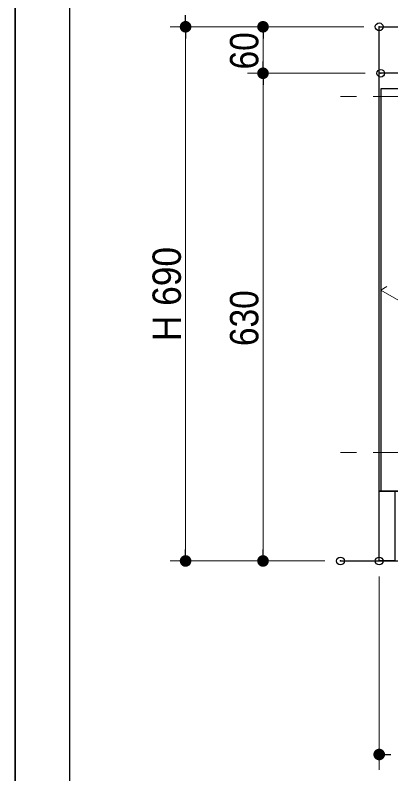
# Model space of a CAD drawing. Units: millimetres, scale not verified. Extents: x -6062 to 6062, y -3045 to 3045.
# Drawn here: x -5788 to -5302, y -2295 to -1315 of the extents above; entities that cross this region are included whole.
import ezdxf
from ezdxf.enums import TextEntityAlignment as Align

# ---------------------------------------------------------------- set-up
doc = ezdxf.new("R2010")
doc.units = ezdxf.units.MM
doc.header["$LTSCALE"] = 20
doc.header["$PDMODE"] = 32
doc.header["$PDSIZE"] = 10
doc.linetypes.add('USER4', pattern=[9.172222, 5.997222, -1.058333, 1.058333, -1.058333])
doc.linetypes.add('USER5', pattern=[13.3, 8, -1.06, 1.06, -1.06, 1.06, -1.06])
for name, color, linetype, lineweight in [('0-0_5ボウル・キャビネット', 7, 'Continuous', 15), ('0-2_2寸法-1', 7, 'Continuous', 15), ('0-3_0', 7, 'Continuous', 25), ('0-5_1図面枠', 7, 'Continuous', 20)]:
    doc.layers.add(name, color=color, linetype=linetype, lineweight=lineweight)
doc.layers.add('0-4_Defpoints', color=7, linetype='Continuous')
doc.styles.add('ＭＳ Ｐゴシック', font='')
doc.styles.get('ＭＳ Ｐゴシック').set_extended_font_data('MS PGothic')

# ---------------------------------------------------------------- blocks, each defined once
blk = doc.blocks.new('グループ-12')
at = {"layer": '0-5_1図面枠', "lineweight": 35}
blk.add_lwpolyline([(-80000, 55400), (80000, 55400), (80000, -55400), (-80000, -55400)], close=True, dxfattribs=at)
blk = doc.blocks.new('図面枠')
at = {"layer": '0-5_1図面枠'}
blk.add_blockref('グループ-12', (0, 0), dxfattribs=at)
blk = doc.blocks.new('_Dot')
at = {"layer": '0-3_0'}
blk.add_line((-10, 0), (-20, 0), dxfattribs=at)
for points in [[(0, 0), (-10, 0), (-9.92, 1.25)], [(0, 0), (-9.92, -1.25), (-10, 0)], [(0, 0), (-9.92, 1.25), (-9.69, 2.49)], [(0, 0), (-9.69, -2.49), (-9.92, -1.25)], [(0, 0), (-9.69, 2.49), (-9.3, 3.68)], [(0, 0), (-9.3, -3.68), (-9.69, -2.49)], [(0, 0), (-9.3, 3.68), (-8.76, 4.82)], [(0, 0), (-8.76, -4.82), (-9.3, -3.68)], [(0, 0), (-8.76, 4.82), (-8.09, 5.88)], [(0, 0), (-8.09, -5.88), (-8.76, -4.82)], [(0, 0), (-8.09, 5.88), (-7.29, 6.85)], [(0, 0), (-7.29, -6.85), (-8.09, -5.88)], [(0, 0), (-7.29, 6.85), (-6.37, 7.71)], [(0, 0), (-6.37, -7.71), (-7.29, -6.85)], [(0, 0), (-6.37, 7.71), (-5.36, 8.44)], [(0, 0), (-5.36, -8.44), (-6.37, -7.71)], [(0, 0), (-5.36, 8.44), (-4.26, 9.05)], [(0, 0), (-4.26, -9.05), (-5.36, -8.44)], [(0, 0), (-4.26, 9.05), (-3.09, 9.51)], [(0, 0), (-3.09, -9.51), (-4.26, -9.05)], [(0, 0), (-3.09, 9.51), (-1.87, 9.82)], [(0, 0), (-1.87, -9.82), (-3.09, -9.51)], [(0, 0), (-1.87, 9.82), (-0.63, 9.98)], [(0, 0), (-0.63, -9.98), (-1.87, -9.82)], [(0, 0), (-0.63, 9.98), (0.63, 9.98)], [(0, 0), (0.63, -9.98), (-0.63, -9.98)], [(0, 0), (0.63, 9.98), (1.87, 9.82)], [(0, 0), (1.87, 9.82), (3.09, 9.51)], [(0, 0), (3.09, 9.51), (4.26, 9.05)], [(0, 0), (4.26, 9.05), (5.36, 8.44)], [(0, 0), (5.36, 8.44), (6.37, 7.71)], [(0, 0), (6.37, 7.71), (7.29, 6.85)], [(0, 0), (7.29, 6.85), (8.09, 5.88)], [(0, 0), (8.09, 5.88), (8.76, 4.82)], [(0, 0), (8.76, 4.82), (9.3, 3.68)], [(0, 0), (9.3, 3.68), (9.69, 2.49)], [(0, 0), (9.69, 2.49), (9.92, 1.25)], [(0, 0), (9.92, 1.25), (10, 0)], [(0, 0), (1.87, -9.82), (0.63, -9.98)], [(0, 0), (3.09, -9.51), (1.87, -9.82)], [(0, 0), (4.26, -9.05), (3.09, -9.51)], [(0, 0), (5.36, -8.44), (4.26, -9.05)], [(0, 0), (6.37, -7.71), (5.36, -8.44)], [(0, 0), (7.29, -6.85), (6.37, -7.71)], [(0, 0), (8.09, -5.88), (7.29, -6.85)], [(0, 0), (8.76, -4.82), (8.09, -5.88)], [(0, 0), (9.3, -3.68), (8.76, -4.82)], [(0, 0), (9.69, -2.49), (9.3, -3.68)], [(0, 0), (9.92, -1.25), (9.69, -2.49)], [(0, 0), (10, 0), (9.92, -1.25)]]:
    blk.add_solid(points, dxfattribs=at)

msp = doc.modelspace()

# ---------------------------------------------------------------- linework, layer by layer
at = {"layer": '0-0_5ボウル・キャビネット', "linetype": 'USER5'}
for p, q in [((-4367.5, -1420), (-5367.5, -1420)), ((-4367.5, -1880), (-5367.5, -1880))]:
    msp.add_line(p, q, dxfattribs=at)
at = {"layer": '0-0_5ボウル・キャビネット', "lineweight": 30}
msp.add_line((-5367.5, -2020), (-4367.5, -2020), dxfattribs=at)
for points in [[(-5317.5, -1330), (-4417.5, -1330), (-4417.5, -1930), (-5317.5, -1930)], [(-5317.5, -1330), (-4417.5, -1330), (-4417.5, -1390), (-5317.5, -1390)], [(-5315.5, -1410), (-5315.5, -1930), (-4868.5, -1930), (-4868.5, -1410)], [(-5317.5, -1930), (-5297.5, -1930), (-5297.5, -2020), (-5317.5, -2020)]]:
    msp.add_lwpolyline(points, close=True, dxfattribs=at)
at = {"layer": '0-0_5ボウル・キャビネット', "linetype": 'USER4'}
msp.add_lwpolyline([(-4868.5, -1410), (-5315.5, -1670), (-4868.5, -1930)], dxfattribs=at)
at = {"layer": '0-2_2寸法-1'}
for p, q in [((-5337.5, -1330), (-5587.5, -1330)), ((-5487.5, -1330), (-5587.5, -1330)), ((-5337.5, -1330), (-5487.5, -1330)), ((-5567.5, -2004.99), (-5567.5, -1345.01)), ((-5467.5, -1374.99), (-5467.5, -1345.01)), ((-5335.5, -1390), (-5487.5, -1390)), ((-5335.5, -1390), (-5487.5, -1390)), ((-5467.5, -2004.99), (-5467.5, -1405.01)), ((-5487.5, -2020), (-5587.5, -2020)), ((-5387.5, -2020), (-5487.5, -2020)), ((-5317.5, -2040), (-5317.5, -2290))]:
    msp.add_line(p, q, dxfattribs=at)
at = {"layer": '0-4_Defpoints'}
for p in [(-5567.5, -1330), (-5567.5, -1330), (-5467.5, -1330), (-5467.5, -1330), (-5317.5, -1330), (-5317.5, -1330), (-5467.5, -1390), (-5315.5, -1390), (-5467.5, -2020), (-5367.5, -2020), (-5317.5, -2020), (-5317.5, -2270)]:
    msp.add_point(p, dxfattribs=at)
at = {"layer": '0-5_1図面枠', "lineweight": 30}
msp.add_line((-5717.5, 1750), (-5717.5, -2420), dxfattribs=at)

# ---------------------------------------------------------------- block references
at = {"layer": '0-2_2寸法-1', "xscale": 0.7503418, "yscale": 0.7503418}
for p, rotation in [((-5567.5, -1330), 270), ((-5567.5, -1330), 90), ((-5467.5, -1330), 90), ((-5467.5, -1390), 270), ((-5467.5, -1390), 90), ((-5567.5, -2020), 270), ((-5467.5, -2020), 270), ((-5317.5, -2270), 180)]:
    msp.add_blockref('_Dot', p, dxfattribs=dict(at, rotation=rotation))
at = {"layer": '0-5_1図面枠', "xscale": 0.05, "yscale": 0.05}
msp.add_blockref('図面枠', (-1787.5, 0), dxfattribs=at)

# ---------------------------------------------------------------- texts
at = {"layer": '0-2_2寸法-1', "style": 'ＭＳ Ｐゴシック'}
for s, width, p in [('60', 0.9, (-5462.54, -1385.08)), ('H 690', 0.95, (-5562.54, -1735.99)), ('630', 0.9, (-5462.54, -1742.38))]:
    msp.add_text(s, height=36.66, rotation=90, dxfattribs=dict(at, width=width)).set_placement(p, align=Align.BOTTOM_LEFT)

doc.saveas('drawing.dxf')
